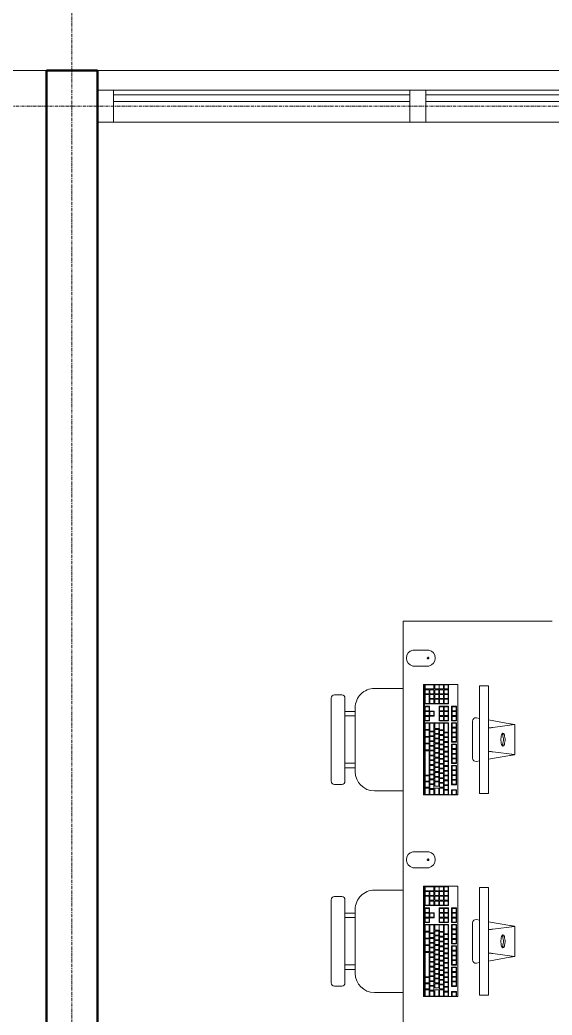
# Model space of a CAD drawing. Header units: inches. Extents: x -1714 to 6424, y -1550 to 970.
# Drawn here: x -1053 to -969.9, y 525.3 to 680.7 of the extents above; entities that cross this region are included whole.
import ezdxf

# ---------------------------------------------------------------- set-up
doc = ezdxf.new("R2010")
doc.units = ezdxf.units.IN
doc.header["$MEASUREMENT"] = 0
doc.linetypes.add('Grid Line 1_2_', pattern=[0.875, 0.5, -0.125, 0.125, -0.125])
for name, color, linetype, lineweight in [('A-FLOR', 192, 'Continuous', 13), ('A-GENM', 13, 'Continuous', 9), ('A-GLAZ-CURT', 52, 'Continuous', 9), ('A-GLAZ-CWMG', 51, 'Continuous', 9), ('A-WALL', 113, 'Continuous', 13), ('I-FURN', 30, 'Continuous', 9), ('S-GRID', 1, 'Continuous', 9)]:
    doc.layers.add(name, color=color, linetype=linetype, lineweight=lineweight)

# ---------------------------------------------------------------- blocks, each defined once
blk = doc.blocks.new('System Panel - Glazed-1359671-L1 - Architectural')
at = {"layer": 'A-GLAZ-CURT', "lineweight": 13}
for p, q in [((25.75, -0.75), (-25.75, -0.75)), ((-25.75, -0.75), (-25.75, -1.75)), ((25.75, -1.75), (25.75, -0.75)), ((-25.75, -1.75), (25.75, -1.75))]:
    blk.add_line(p, q, dxfattribs=at)
blk = doc.blocks.new('System Panel - Glazed-1359675-L1 - Architectural')
at = {"layer": 'A-GLAZ-CURT', "lineweight": 13}
for p, q in [((23.125, -0.75), (-23.125, -0.75)), ((-23.125, -0.75), (-23.125, -1.75)), ((23.125, -1.75), (23.125, -0.75)), ((-23.125, -1.75), (23.125, -1.75))]:
    blk.add_line(p, q, dxfattribs=at)
blk = doc.blocks.new('Rectangular Mullion - 2_5_ x 5_ rectangular-1359661-L1 - Architectural')
at = {"layer": 'A-GLAZ-CWMG'}
for p, q in [((-1038.35, 669.71), (-992.1, 669.71)), ((-992.1, 664.71), (-1038.35, 664.71))]:
    blk.add_line(p, q, dxfattribs=at)
blk = doc.blocks.new('Rectangular Mullion - 2_5_ x 5_ rectangular-1359663-L1 - Architectural')
at = {"layer": 'A-GLAZ-CWMG'}
for p, q in [((-665.6, 669.71), (-614.1, 669.71)), ((-665.6, 664.71), (-614.1, 664.71))]:
    blk.add_line(p, q, dxfattribs=at)
blk = doc.blocks.new('Rectangular Mullion - 2_5_ x 5_ rectangular-1359657-L1 - Architectural')
at = {"layer": 'A-GLAZ-CWMG', "lineweight": 20}
for p, q in [((-1.25, 2.5), (1.25, 2.5)), ((-1.25, -2.5), (-1.25, 2.5)), ((1.25, 2.5), (1.25, -2.5)), ((1.25, -2.5), (-1.25, -2.5))]:
    blk.add_line(p, q, dxfattribs=at)
blk = doc.blocks.new('Rectangular Mullion - 2_5_ x 5_ rectangular-1359683-L1 - Architectural')
at = {"layer": 'A-GLAZ-CWMG', "lineweight": 20}
for p, q in [((-2.5, 2.5), (0, 2.5)), ((-2.5, -2.5), (-2.5, 2.5)), ((0, 2.5), (0, -2.5)), ((0, -2.5), (-2.5, -2.5))]:
    blk.add_line(p, q, dxfattribs=at)
blk = doc.blocks.new('Dynamic_Computer_Desk_with_Chairs_8535 - 6-1470367-L1 - Architectural')
at = {"layer": 'A-GENM'}
for p, q in [((-126, -23.5), (-126, -21)), ((-123.5, -21), (-123.5, -23.5)), ((-94.5, -23.5), (-94.5, -21)), ((-92, -21), (-92, -23.5))]:
    blk.add_line(p, q, dxfattribs=at)
for centre, start, end in [((-124.75, -21.28), 12.6804, 167.3196), ((-93.25, -21.28), 12.6804, 167.3196), ((-124.75, -23.22), 192.6804, 347.3196), ((-93.25, -23.22), 192.6804, 347.3196)]:
    blk.add_arc(centre, 1.28, start, end, dxfattribs=at)
at = {"layer": 'I-FURN'}
for p, q in [((-130.5, -25), (-130.5, -1.75)), ((-114.4, -7.91), (-114.35, -7.64)), ((-114.35, -7.64), (-114.34, -7.64)), ((-109.66, -7.59), (-114.34, -7.59)), ((-114.34, -7.63), (-113.91, -11)), ((-110.09, -11), (-109.66, -7.63)), ((-109.66, -7.64), (-109.65, -7.64)), ((-109.65, -7.64), (-109.6, -7.91)), ((-82.9, -7.91), (-82.85, -7.64)), ((-82.85, -7.64), (-82.84, -7.64)), ((-78.16, -7.59), (-82.84, -7.59)), ((-82.84, -7.63), (-82.41, -11)), ((-78.59, -11), (-78.16, -7.63)), ((-78.16, -7.64), (-78.15, -7.64)), ((-78.15, -7.64), (-78.1, -7.91)), ((-114.47, -8.34), (-115.07, -11.7)), ((-114.41, -7.97), (-114.4, -7.91)), ((-114.3, -7.91), (-114.4, -7.91)), ((-109.6, -7.91), (-109.7, -7.91)), ((-109.6, -7.91), (-109.59, -7.97)), ((-108.93, -11.7), (-109.53, -8.34)), ((-82.97, -8.34), (-83.57, -11.7)), ((-82.91, -7.97), (-82.9, -7.91)), ((-82.8, -7.91), (-82.9, -7.91)), ((-78.1, -7.91), (-78.2, -7.91)), ((-78.1, -7.91), (-78.09, -7.97)), ((-77.43, -11.7), (-78.03, -8.34)), ((-120.4, -11.7), (-120.4, -13.1)), ((-119.65, -11.7), (-120.4, -11.7)), ((-119.65, -11.7), (-104.35, -11.7)), ((-103.6, -11.7), (-104.35, -11.7)), ((-103.6, -13.1), (-103.6, -11.7)), ((-88.9, -11.7), (-88.9, -13.1)), ((-88.15, -11.7), (-88.9, -11.7)), ((-88.15, -11.7), (-72.85, -11.7)), ((-72.1, -11.7), (-72.85, -11.7)), ((-72.1, -13.1), (-72.1, -11.7)), ((-120.4, -13.1), (-119.65, -13.1)), ((-104.35, -13.1), (-119.65, -13.1)), ((-115.31, -13.1), (-115.4, -13.58)), ((-108.6, -13.58), (-108.69, -13.1)), ((-104.35, -13.1), (-103.6, -13.1)), ((-88.9, -13.1), (-88.15, -13.1)), ((-72.85, -13.1), (-88.15, -13.1)), ((-83.81, -13.1), (-83.9, -13.58)), ((-77.1, -13.58), (-77.19, -13.1)), ((-72.85, -13.1), (-72.1, -13.1)), ((-114.9, -14.17), (-109.1, -14.17)), ((-83.4, -14.17), (-77.6, -14.17)), ((-120.62, -16.59), (-120.62, -16.49)), ((-103.38, -16.49), (-120.62, -16.49)), ((-120.62, -16.59), (-120.62, -16.73)), ((-120.62, -17.91), (-120.62, -16.73)), ((-117.22, -16.69), (-117.22, -16.73)), ((-117.22, -16.69), (-114.93, -16.69)), ((-117.22, -17.44), (-117.22, -16.73)), ((-117.14, -17.37), (-117.14, -16.74)), ((-117.14, -16.74), (-116.51, -16.74)), ((-116.51, -16.74), (-116.51, -17.37)), ((-116.39, -17.37), (-116.39, -16.74)), ((-116.39, -16.74), (-115.76, -16.74)), ((-115.76, -16.74), (-115.76, -17.37)), ((-115.64, -17.37), (-115.64, -16.74)), ((-115.64, -16.74), (-115.01, -16.74)), ((-115.01, -16.74), (-115.01, -17.37)), ((-114.93, -16.73), (-114.93, -16.69)), ((-114.93, -16.73), (-114.93, -17.44)), ((-114.64, -16.69), (-114.64, -16.73)), ((-114.64, -16.69), (-111.61, -16.69)), ((-114.64, -17.44), (-114.64, -16.73)), ((-114.56, -17.37), (-114.56, -16.74)), ((-114.56, -16.74), (-113.93, -16.74)), ((-113.93, -16.74), (-113.93, -17.37)), ((-113.81, -17.37), (-113.81, -16.74)), ((-113.81, -16.74), (-113.18, -16.74)), ((-113.18, -16.74), (-113.18, -17.37)), ((-113.06, -17.37), (-113.06, -16.74)), ((-113.06, -16.74), (-112.43, -16.74)), ((-112.43, -16.74), (-112.43, -17.37)), ((-112.31, -17.37), (-112.31, -16.74)), ((-112.31, -16.74), (-111.69, -16.74)), ((-111.69, -16.74), (-111.69, -17.37)), ((-111.61, -16.73), (-111.61, -16.69)), ((-111.61, -16.73), (-111.61, -17.44)), ((-111.31, -16.69), (-111.31, -16.73)), ((-111.31, -16.69), (-108.28, -16.69)), ((-111.31, -17.44), (-111.31, -16.73)), ((-111.23, -17.37), (-111.23, -16.74)), ((-111.23, -16.74), (-110.6, -16.74)), ((-110.6, -16.74), (-110.6, -17.37)), ((-110.48, -17.37), (-110.48, -16.74)), ((-110.48, -16.74), (-109.85, -16.74)), ((-109.85, -16.74), (-109.85, -17.37)), ((-109.74, -17.37), (-109.74, -16.74)), ((-109.74, -16.74), (-109.11, -16.74)), ((-109.11, -16.74), (-109.11, -17.37)), ((-108.99, -17.37), (-108.99, -16.74)), ((-108.99, -16.74), (-108.36, -16.74)), ((-108.36, -16.74), (-108.36, -17.37)), ((-108.28, -16.73), (-108.28, -16.69)), ((-108.28, -16.73), (-108.28, -17.44)), ((-107.98, -16.69), (-107.98, -16.73)), ((-107.98, -16.69), (-104.95, -16.69)), ((-107.98, -17.44), (-107.98, -16.73)), ((-107.91, -17.37), (-107.91, -16.74)), ((-107.91, -16.74), (-107.28, -16.74)), ((-107.28, -16.74), (-107.28, -17.37)), ((-107.16, -17.37), (-107.16, -16.74)), ((-107.16, -16.74), (-106.53, -16.74)), ((-106.53, -16.74), (-106.53, -17.37)), ((-106.41, -17.37), (-106.41, -16.74)), ((-106.41, -16.74), (-105.78, -16.74)), ((-105.78, -16.74), (-105.78, -17.37)), ((-105.66, -17.37), (-105.66, -16.74)), ((-105.66, -16.74), (-105.03, -16.74)), ((-105.03, -16.74), (-105.03, -17.37)), ((-104.95, -16.73), (-104.95, -16.69)), ((-104.95, -16.73), (-104.95, -17.44)), ((-104.17, -16.69), (-104.17, -16.73)), ((-104.17, -16.69), (-103.38, -16.69)), ((-104.17, -17.44), (-104.17, -16.73)), ((-104.09, -17.37), (-104.09, -16.74)), ((-104.09, -16.74), (-103.46, -16.74)), ((-103.46, -16.74), (-103.46, -17.37)), ((-103.38, -16.49), (-103.38, -16.59)), ((-103.38, -16.69), (-103.38, -16.59)), ((-103.38, -16.69), (-103.38, -17.44)), ((-89.12, -16.59), (-89.12, -16.49)), ((-71.88, -16.49), (-89.12, -16.49)), ((-89.12, -16.59), (-89.12, -16.73)), ((-89.12, -17.91), (-89.12, -16.73)), ((-85.72, -16.69), (-85.72, -16.73)), ((-85.72, -16.69), (-83.43, -16.69)), ((-85.72, -17.44), (-85.72, -16.73)), ((-85.64, -17.37), (-85.64, -16.74)), ((-85.64, -16.74), (-85.01, -16.74)), ((-85.01, -16.74), (-85.01, -17.37)), ((-84.89, -17.37), (-84.89, -16.74)), ((-84.89, -16.74), (-84.26, -16.74)), ((-84.26, -16.74), (-84.26, -17.37)), ((-84.14, -17.37), (-84.14, -16.74)), ((-84.14, -16.74), (-83.51, -16.74)), ((-83.51, -16.74), (-83.51, -17.37)), ((-83.43, -16.73), (-83.43, -16.69)), ((-83.43, -16.73), (-83.43, -17.44)), ((-83.14, -16.69), (-83.14, -16.73)), ((-83.14, -16.69), (-80.11, -16.69)), ((-83.14, -17.44), (-83.14, -16.73)), ((-83.06, -17.37), (-83.06, -16.74)), ((-83.06, -16.74), (-82.43, -16.74)), ((-82.43, -16.74), (-82.43, -17.37)), ((-82.31, -17.37), (-82.31, -16.74)), ((-82.31, -16.74), (-81.68, -16.74)), ((-81.68, -16.74), (-81.68, -17.37)), ((-81.56, -17.37), (-81.56, -16.74)), ((-81.56, -16.74), (-80.93, -16.74)), ((-80.93, -16.74), (-80.93, -17.37)), ((-80.81, -17.37), (-80.81, -16.74)), ((-80.81, -16.74), (-80.19, -16.74)), ((-80.19, -16.74), (-80.19, -17.37)), ((-80.11, -16.73), (-80.11, -16.69)), ((-80.11, -16.73), (-80.11, -17.44)), ((-79.81, -16.69), (-79.81, -16.73)), ((-79.81, -16.69), (-76.78, -16.69)), ((-79.81, -17.44), (-79.81, -16.73)), ((-79.73, -17.37), (-79.73, -16.74)), ((-79.73, -16.74), (-79.1, -16.74)), ((-79.1, -16.74), (-79.1, -17.37)), ((-78.98, -17.37), (-78.98, -16.74)), ((-78.98, -16.74), (-78.35, -16.74)), ((-78.35, -16.74), (-78.35, -17.37)), ((-78.24, -17.37), (-78.24, -16.74)), ((-78.24, -16.74), (-77.61, -16.74)), ((-77.61, -16.74), (-77.61, -17.37)), ((-77.49, -17.37), (-77.49, -16.74)), ((-77.49, -16.74), (-76.86, -16.74)), ((-76.86, -16.74), (-76.86, -17.37)), ((-76.78, -16.73), (-76.78, -16.69)), ((-76.78, -16.73), (-76.78, -17.44)), ((-76.48, -16.69), (-76.48, -16.73)), ((-76.48, -16.69), (-73.45, -16.69)), ((-76.48, -17.44), (-76.48, -16.73)), ((-76.41, -17.37), (-76.41, -16.74)), ((-76.41, -16.74), (-75.78, -16.74)), ((-75.78, -16.74), (-75.78, -17.37)), ((-75.66, -17.37), (-75.66, -16.74)), ((-75.66, -16.74), (-75.03, -16.74)), ((-75.03, -16.74), (-75.03, -17.37)), ((-74.91, -17.37), (-74.91, -16.74)), ((-74.91, -16.74), (-74.28, -16.74)), ((-74.28, -16.74), (-74.28, -17.37)), ((-74.16, -17.37), (-74.16, -16.74)), ((-74.16, -16.74), (-73.53, -16.74)), ((-73.53, -16.74), (-73.53, -17.37)), ((-73.45, -16.73), (-73.45, -16.69)), ((-73.45, -16.73), (-73.45, -17.44)), ((-72.67, -16.69), (-72.67, -16.73)), ((-72.67, -16.69), (-71.88, -16.69)), ((-72.67, -17.44), (-72.67, -16.73)), ((-72.59, -17.37), (-72.59, -16.74)), ((-72.59, -16.74), (-71.96, -16.74)), ((-71.96, -16.74), (-71.96, -17.37)), ((-71.88, -16.49), (-71.88, -16.59)), ((-71.88, -16.69), (-71.88, -16.59)), ((-71.88, -16.69), (-71.88, -17.44)), ((-120.62, -21.65), (-120.62, -17.91)), ((-120.62, -17.91), (-117.59, -17.91)), ((-120.54, -18.6), (-120.54, -17.96)), ((-120.54, -17.96), (-119.91, -17.96)), ((-119.91, -18.6), (-120.54, -18.6)), ((-119.91, -17.96), (-119.91, -18.6)), ((-119.8, -18.6), (-119.8, -17.96)), ((-119.8, -17.96), (-119.17, -17.96)), ((-119.17, -18.6), (-119.8, -18.6)), ((-119.17, -17.96), (-119.17, -18.6)), ((-119.05, -18.6), (-119.05, -17.96)), ((-119.05, -17.96), (-118.42, -17.96)), ((-118.42, -18.6), (-119.05, -18.6)), ((-118.42, -17.96), (-118.42, -18.6)), ((-118.3, -18.6), (-118.3, -17.96)), ((-118.3, -17.96), (-117.67, -17.96)), ((-117.67, -18.6), (-118.3, -18.6)), ((-117.67, -17.96), (-117.67, -18.6)), ((-117.59, -17.91), (-117.59, -21.63)), ((-114.93, -17.44), (-117.22, -17.44)), ((-117.22, -19.41), (-117.22, -17.91)), ((-117.22, -17.91), (-114.93, -17.91)), ((-116.51, -17.37), (-117.14, -17.37)), ((-117.14, -18.6), (-117.14, -17.96)), ((-117.14, -17.96), (-116.51, -17.96)), ((-116.51, -18.6), (-117.14, -18.6)), ((-116.51, -17.96), (-116.51, -18.6)), ((-115.76, -17.37), (-116.39, -17.37)), ((-116.39, -18.6), (-116.39, -17.96)), ((-116.39, -17.96), (-115.76, -17.96)), ((-115.76, -18.6), (-116.39, -18.6)), ((-115.76, -17.96), (-115.76, -18.6)), ((-115.01, -17.37), (-115.64, -17.37)), ((-115.64, -18.6), (-115.64, -17.96)), ((-115.64, -17.96), (-115.01, -17.96)), ((-115.01, -18.6), (-115.64, -18.6)), ((-115.01, -17.96), (-115.01, -18.6)), ((-114.93, -17.91), (-114.93, -19.41)), ((-111.61, -17.44), (-114.64, -17.44)), ((-114.64, -21.63), (-114.64, -17.91)), ((-114.64, -17.91), (-103.38, -17.91)), ((-113.93, -17.37), (-114.56, -17.37)), ((-114.56, -18.6), (-114.56, -17.96)), ((-114.56, -17.96), (-113.18, -17.96)), ((-113.18, -18.6), (-114.56, -18.6)), ((-113.18, -17.37), (-113.81, -17.37)), ((-113.18, -17.96), (-113.18, -18.6)), ((-112.43, -17.37), (-113.06, -17.37)), ((-113.06, -18.59), (-113.06, -17.96)), ((-113.06, -17.96), (-112.43, -17.96)), ((-112.43, -18.59), (-113.06, -18.59)), ((-112.43, -17.96), (-112.43, -18.59)), ((-111.69, -17.37), (-112.31, -17.37)), ((-112.31, -18.59), (-112.31, -17.96)), ((-112.31, -17.96), (-111.69, -17.96)), ((-111.69, -18.59), (-112.31, -18.59)), ((-111.69, -17.96), (-111.69, -18.59)), ((-111.57, -18.59), (-111.57, -17.96)), ((-111.57, -17.96), (-110.94, -17.96)), ((-110.94, -18.59), (-111.57, -18.59)), ((-108.28, -17.44), (-111.31, -17.44)), ((-110.6, -17.37), (-111.23, -17.37)), ((-110.94, -17.96), (-110.94, -18.59)), ((-110.82, -18.59), (-110.82, -17.96)), ((-110.82, -17.96), (-110.19, -17.96)), ((-110.19, -18.59), (-110.82, -18.59)), ((-109.85, -17.37), (-110.48, -17.37)), ((-110.19, -17.96), (-110.19, -18.59)), ((-110.07, -18.59), (-110.07, -17.96)), ((-110.07, -17.96), (-109.44, -17.96)), ((-109.44, -18.59), (-110.07, -18.59)), ((-109.11, -17.37), (-109.74, -17.37)), ((-109.44, -17.96), (-109.44, -18.59)), ((-109.32, -18.59), (-109.32, -17.96)), ((-109.32, -17.96), (-108.69, -17.96)), ((-108.69, -18.59), (-109.32, -18.59)), ((-108.36, -17.37), (-108.99, -17.37)), ((-108.69, -17.96), (-108.69, -18.59)), ((-108.57, -18.59), (-108.57, -17.96)), ((-108.57, -17.96), (-107.94, -17.96)), ((-107.94, -18.59), (-108.57, -18.59)), ((-104.95, -17.44), (-107.98, -17.44)), ((-107.94, -17.96), (-107.94, -18.59)), ((-107.28, -17.37), (-107.91, -17.37)), ((-107.83, -18.59), (-107.83, -17.96)), ((-107.83, -17.96), (-107.2, -17.96)), ((-107.2, -18.59), (-107.83, -18.59)), ((-107.2, -17.96), (-107.2, -18.59)), ((-106.53, -17.37), (-107.16, -17.37)), ((-107.08, -18.59), (-107.08, -17.96)), ((-107.08, -17.96), (-106.45, -17.96)), ((-106.45, -18.59), (-107.08, -18.59)), ((-106.45, -17.96), (-106.45, -18.59)), ((-105.78, -17.37), (-106.41, -17.37)), ((-106.33, -18.59), (-106.33, -17.96)), ((-106.33, -17.96), (-105.7, -17.96)), ((-105.7, -18.59), (-106.33, -18.59)), ((-105.7, -17.96), (-105.7, -18.59)), ((-105.03, -17.37), (-105.66, -17.37)), ((-105.58, -18.59), (-105.58, -17.96)), ((-105.58, -17.96), (-104.95, -17.96)), ((-104.95, -18.59), (-105.58, -18.59)), ((-104.95, -17.96), (-104.95, -18.59)), ((-104.83, -18.59), (-104.83, -17.96)), ((-104.83, -17.96), (-104.2, -17.96)), ((-104.2, -18.59), (-104.83, -18.59)), ((-104.2, -17.96), (-104.2, -18.59)), ((-103.38, -17.44), (-104.17, -17.44)), ((-103.46, -17.37), (-104.09, -17.37)), ((-104.09, -18.59), (-104.09, -17.96)), ((-104.09, -17.96), (-103.46, -17.96)), ((-103.46, -18.59), (-104.09, -18.59)), ((-103.46, -17.96), (-103.46, -18.59)), ((-103.38, -17.44), (-103.38, -17.91)), ((-103.38, -17.91), (-103.38, -21.65)), ((-89.12, -21.65), (-89.12, -17.91)), ((-89.12, -17.91), (-86.09, -17.91)), ((-89.04, -18.6), (-89.04, -17.96)), ((-89.04, -17.96), (-88.41, -17.96)), ((-88.41, -18.6), (-89.04, -18.6)), ((-88.41, -17.96), (-88.41, -18.6)), ((-88.3, -18.6), (-88.3, -17.96)), ((-88.3, -17.96), (-87.67, -17.96)), ((-87.67, -18.6), (-88.3, -18.6)), ((-87.67, -17.96), (-87.67, -18.6)), ((-87.55, -18.6), (-87.55, -17.96)), ((-87.55, -17.96), (-86.92, -17.96)), ((-86.92, -18.6), (-87.55, -18.6)), ((-86.92, -17.96), (-86.92, -18.6)), ((-86.8, -18.6), (-86.8, -17.96)), ((-86.8, -17.96), (-86.17, -17.96)), ((-86.17, -18.6), (-86.8, -18.6)), ((-86.17, -17.96), (-86.17, -18.6)), ((-86.09, -17.91), (-86.09, -21.63)), ((-83.43, -17.44), (-85.72, -17.44)), ((-85.72, -19.41), (-85.72, -17.91)), ((-85.72, -17.91), (-83.43, -17.91)), ((-85.01, -17.37), (-85.64, -17.37)), ((-85.64, -18.6), (-85.64, -17.96)), ((-85.64, -17.96), (-85.01, -17.96)), ((-85.01, -18.6), (-85.64, -18.6)), ((-85.01, -17.96), (-85.01, -18.6)), ((-84.26, -17.37), (-84.89, -17.37)), ((-84.89, -18.6), (-84.89, -17.96)), ((-84.89, -17.96), (-84.26, -17.96)), ((-84.26, -18.6), (-84.89, -18.6)), ((-84.26, -17.96), (-84.26, -18.6)), ((-83.51, -17.37), (-84.14, -17.37)), ((-84.14, -18.6), (-84.14, -17.96)), ((-84.14, -17.96), (-83.51, -17.96)), ((-83.51, -18.6), (-84.14, -18.6)), ((-83.51, -17.96), (-83.51, -18.6)), ((-83.43, -17.91), (-83.43, -19.41)), ((-80.11, -17.44), (-83.14, -17.44)), ((-83.14, -21.63), (-83.14, -17.91)), ((-83.14, -17.91), (-71.88, -17.91)), ((-82.43, -17.37), (-83.06, -17.37)), ((-83.06, -18.6), (-83.06, -17.96)), ((-83.06, -17.96), (-81.68, -17.96)), ((-81.68, -18.6), (-83.06, -18.6)), ((-81.68, -17.37), (-82.31, -17.37)), ((-81.68, -17.96), (-81.68, -18.6)), ((-80.93, -17.37), (-81.56, -17.37)), ((-81.56, -18.59), (-81.56, -17.96)), ((-81.56, -17.96), (-80.93, -17.96)), ((-80.93, -18.59), (-81.56, -18.59)), ((-80.93, -17.96), (-80.93, -18.59)), ((-80.19, -17.37), (-80.81, -17.37)), ((-80.81, -18.59), (-80.81, -17.96)), ((-80.81, -17.96), (-80.19, -17.96)), ((-80.19, -18.59), (-80.81, -18.59)), ((-80.19, -17.96), (-80.19, -18.59)), ((-80.07, -18.59), (-80.07, -17.96)), ((-80.07, -17.96), (-79.44, -17.96)), ((-79.44, -18.59), (-80.07, -18.59)), ((-76.78, -17.44), (-79.81, -17.44)), ((-79.1, -17.37), (-79.73, -17.37)), ((-79.44, -17.96), (-79.44, -18.59)), ((-79.32, -18.59), (-79.32, -17.96)), ((-79.32, -17.96), (-78.69, -17.96)), ((-78.69, -18.59), (-79.32, -18.59)), ((-78.35, -17.37), (-78.98, -17.37)), ((-78.69, -17.96), (-78.69, -18.59)), ((-78.57, -18.59), (-78.57, -17.96)), ((-78.57, -17.96), (-77.94, -17.96)), ((-77.94, -18.59), (-78.57, -18.59)), ((-77.61, -17.37), (-78.24, -17.37)), ((-77.94, -17.96), (-77.94, -18.59)), ((-77.82, -18.59), (-77.82, -17.96)), ((-77.82, -17.96), (-77.19, -17.96)), ((-77.19, -18.59), (-77.82, -18.59)), ((-76.86, -17.37), (-77.49, -17.37)), ((-77.19, -17.96), (-77.19, -18.59)), ((-77.07, -18.59), (-77.07, -17.96)), ((-77.07, -17.96), (-76.44, -17.96)), ((-76.44, -18.59), (-77.07, -18.59)), ((-73.45, -17.44), (-76.48, -17.44)), ((-76.44, -17.96), (-76.44, -18.59)), ((-75.78, -17.37), (-76.41, -17.37)), ((-76.33, -18.59), (-76.33, -17.96)), ((-76.33, -17.96), (-75.7, -17.96)), ((-75.7, -18.59), (-76.33, -18.59)), ((-75.7, -17.96), (-75.7, -18.59)), ((-75.03, -17.37), (-75.66, -17.37)), ((-75.58, -18.59), (-75.58, -17.96)), ((-75.58, -17.96), (-74.95, -17.96)), ((-74.95, -18.59), (-75.58, -18.59)), ((-74.95, -17.96), (-74.95, -18.59)), ((-74.28, -17.37), (-74.91, -17.37)), ((-74.83, -18.59), (-74.83, -17.96)), ((-74.83, -17.96), (-74.2, -17.96)), ((-74.2, -18.59), (-74.83, -18.59)), ((-74.2, -17.96), (-74.2, -18.59)), ((-73.53, -17.37), (-74.16, -17.37)), ((-74.08, -18.59), (-74.08, -17.96)), ((-74.08, -17.96), (-73.45, -17.96)), ((-73.45, -18.59), (-74.08, -18.59)), ((-73.45, -17.96), (-73.45, -18.59)), ((-73.33, -18.59), (-73.33, -17.96)), ((-73.33, -17.96), (-72.7, -17.96)), ((-72.7, -18.59), (-73.33, -18.59)), ((-72.7, -17.96), (-72.7, -18.59)), ((-71.88, -17.44), (-72.67, -17.44)), ((-71.96, -17.37), (-72.59, -17.37)), ((-72.59, -18.59), (-72.59, -17.96)), ((-72.59, -17.96), (-71.96, -17.96)), ((-71.96, -18.59), (-72.59, -18.59)), ((-71.96, -17.96), (-71.96, -18.59)), ((-71.88, -17.44), (-71.88, -17.91)), ((-71.88, -17.91), (-71.88, -21.65)), ((-120.54, -19.38), (-120.54, -18.7)), ((-120.54, -18.7), (-119.91, -18.7)), ((-120.54, -20.09), (-120.54, -19.38)), ((-119.91, -19.38), (-120.54, -19.38)), ((-119.91, -20.09), (-120.54, -20.09)), ((-120.54, -21.58), (-120.54, -20.2)), ((-120.54, -20.2), (-119.91, -20.2)), ((-119.91, -18.7), (-119.91, -19.38)), ((-119.91, -19.38), (-119.91, -20.09)), ((-119.91, -20.2), (-119.91, -21.58)), ((-119.8, -19.34), (-119.8, -18.7)), ((-119.8, -18.7), (-119.17, -18.7)), ((-119.17, -19.34), (-119.8, -19.34)), ((-119.8, -20.09), (-119.8, -19.45)), ((-119.8, -19.45), (-119.17, -19.45)), ((-119.17, -20.09), (-119.8, -20.09)), ((-119.8, -20.84), (-119.8, -20.2)), ((-119.8, -20.2), (-119.17, -20.2)), ((-119.17, -18.7), (-119.17, -19.34)), ((-119.17, -19.45), (-119.17, -20.09)), ((-119.17, -20.2), (-119.17, -20.84)), ((-119.05, -19.34), (-119.05, -18.7)), ((-119.05, -18.7), (-118.42, -18.7)), ((-118.42, -19.34), (-119.05, -19.34)), ((-119.05, -20.09), (-119.05, -19.45)), ((-119.05, -19.45), (-118.42, -19.45)), ((-118.42, -20.09), (-119.05, -20.09)), ((-119.05, -20.84), (-119.05, -20.2)), ((-119.05, -20.2), (-118.42, -20.2)), ((-118.42, -18.7), (-118.42, -19.34)), ((-118.42, -19.45), (-118.42, -20.09)), ((-118.42, -20.2), (-118.42, -20.84)), ((-118.3, -19.34), (-118.3, -18.7)), ((-118.3, -18.7), (-117.67, -18.7)), ((-117.67, -19.34), (-118.3, -19.34)), ((-118.3, -20.09), (-118.3, -19.45)), ((-118.3, -19.45), (-117.67, -19.45)), ((-117.67, -20.09), (-118.3, -20.09)), ((-118.3, -20.84), (-118.3, -20.2)), ((-118.3, -20.2), (-117.67, -20.2)), ((-117.67, -18.7), (-117.67, -19.34)), ((-117.67, -19.45), (-117.67, -20.09)), ((-117.67, -20.2), (-117.67, -20.84)), ((-114.93, -19.41), (-117.22, -19.41)), ((-117.14, -18.7), (-116.51, -18.7)), ((-117.14, -19.33), (-117.14, -18.7)), ((-116.51, -19.33), (-117.14, -19.33)), ((-116.51, -18.7), (-116.51, -19.33)), ((-116.47, -20.9), (-116.47, -20.16)), ((-116.47, -20.16), (-115.68, -20.16)), ((-116.39, -19.33), (-116.39, -18.7)), ((-116.39, -18.7), (-115.76, -18.7)), ((-115.76, -19.33), (-116.39, -19.33)), ((-116.39, -20.83), (-116.39, -20.2)), ((-116.39, -20.2), (-115.76, -20.2)), ((-115.76, -18.7), (-115.76, -19.33)), ((-115.76, -20.2), (-115.76, -20.83)), ((-115.68, -20.16), (-115.68, -20.9)), ((-115.64, -19.33), (-115.64, -18.7)), ((-115.64, -18.7), (-115.01, -18.7)), ((-115.01, -19.33), (-115.64, -19.33)), ((-115.01, -18.7), (-115.01, -19.33)), ((-114.56, -19.38), (-114.56, -18.7)), ((-114.56, -18.7), (-113.54, -18.7)), ((-114.56, -20.08), (-114.56, -19.38)), ((-113.73, -19.38), (-114.56, -19.38)), ((-113.73, -20.08), (-114.56, -20.08)), ((-114.56, -20.83), (-114.56, -20.2)), ((-114.56, -20.2), (-113.34, -20.2)), ((-113.54, -19.33), (-113.73, -19.33)), ((-113.73, -19.33), (-113.73, -19.38)), ((-113.73, -19.38), (-113.73, -20.08)), ((-113.61, -20.08), (-113.61, -19.45)), ((-113.61, -19.45), (-112.98, -19.45)), ((-112.98, -20.08), (-113.61, -20.08)), ((-113.54, -18.7), (-113.54, -19.33)), ((-113.42, -19.33), (-113.42, -18.7)), ((-113.42, -18.7), (-112.79, -18.7)), ((-112.79, -19.33), (-113.42, -19.33)), ((-113.34, -20.2), (-113.34, -20.83)), ((-113.22, -20.83), (-113.22, -20.2)), ((-113.22, -20.2), (-112.59, -20.2)), ((-112.98, -19.45), (-112.98, -20.08)), ((-112.87, -20.08), (-112.87, -19.45)), ((-112.87, -19.45), (-112.24, -19.45)), ((-112.24, -20.08), (-112.87, -20.08)), ((-112.79, -18.7), (-112.79, -19.33)), ((-112.67, -19.33), (-112.67, -18.7)), ((-112.67, -18.7), (-112.04, -18.7)), ((-112.04, -19.33), (-112.67, -19.33)), ((-112.59, -20.2), (-112.59, -20.83)), ((-112.47, -20.83), (-112.47, -20.2)), ((-112.47, -20.2), (-111.84, -20.2)), ((-112.24, -19.45), (-112.24, -20.08)), ((-112.12, -20.08), (-112.12, -19.45)), ((-112.12, -19.45), (-111.49, -19.45)), ((-111.49, -20.08), (-112.12, -20.08)), ((-112.04, -18.7), (-112.04, -19.33)), ((-111.92, -19.33), (-111.92, -18.7)), ((-111.92, -18.7), (-111.29, -18.7)), ((-111.29, -19.33), (-111.92, -19.33)), ((-111.84, -20.2), (-111.84, -20.83)), ((-111.72, -20.83), (-111.72, -20.2)), ((-111.72, -20.2), (-111.09, -20.2)), ((-111.49, -19.45), (-111.49, -20.08)), ((-111.37, -20.08), (-111.37, -19.45)), ((-111.37, -19.45), (-110.74, -19.45)), ((-110.74, -20.08), (-111.37, -20.08)), ((-111.29, -18.7), (-111.29, -19.33)), ((-111.17, -19.33), (-111.17, -18.7)), ((-111.17, -18.7), (-110.54, -18.7)), ((-110.54, -19.33), (-111.17, -19.33)), ((-111.09, -20.2), (-111.09, -20.83)), ((-110.98, -20.83), (-110.98, -20.2)), ((-110.98, -20.2), (-110.35, -20.2)), ((-110.74, -19.45), (-110.74, -20.08)), ((-110.62, -20.08), (-110.62, -19.45)), ((-110.62, -19.45), (-109.99, -19.45)), ((-109.99, -20.08), (-110.62, -20.08)), ((-110.54, -18.7), (-110.54, -19.33)), ((-110.43, -19.33), (-110.43, -18.7)), ((-110.43, -18.7), (-109.8, -18.7)), ((-109.8, -19.33), (-110.43, -19.33)), ((-110.35, -20.2), (-110.35, -20.83)), ((-110.23, -20.83), (-110.23, -20.2)), ((-110.23, -20.2), (-109.6, -20.2)), ((-109.99, -19.45), (-109.99, -20.08)), ((-109.87, -20.08), (-109.87, -19.45)), ((-109.87, -19.45), (-109.24, -19.45)), ((-109.24, -20.08), (-109.87, -20.08)), ((-109.8, -18.7), (-109.8, -19.33)), ((-109.68, -19.33), (-109.68, -18.7)), ((-109.68, -18.7), (-109.05, -18.7)), ((-109.05, -19.33), (-109.68, -19.33)), ((-109.6, -20.2), (-109.6, -20.83)), ((-109.48, -20.83), (-109.48, -20.2)), ((-109.48, -20.2), (-108.85, -20.2)), ((-109.24, -19.45), (-109.24, -20.08)), ((-109.13, -20.08), (-109.13, -19.45)), ((-109.13, -19.45), (-108.5, -19.45)), ((-108.5, -20.08), (-109.13, -20.08)), ((-109.05, -18.7), (-109.05, -19.33)), ((-108.93, -19.33), (-108.93, -18.7)), ((-108.93, -18.7), (-108.3, -18.7)), ((-108.3, -19.33), (-108.93, -19.33)), ((-108.85, -20.2), (-108.85, -20.83)), ((-108.73, -20.83), (-108.73, -20.2)), ((-108.73, -20.2), (-108.1, -20.2)), ((-108.5, -19.45), (-108.5, -20.08)), ((-108.38, -20.08), (-108.38, -19.45)), ((-108.38, -19.45), (-107.75, -19.45)), ((-107.75, -20.08), (-108.38, -20.08)), ((-108.3, -18.7), (-108.3, -19.33)), ((-108.18, -19.33), (-108.18, -18.7)), ((-108.18, -18.7), (-107.55, -18.7)), ((-107.55, -19.33), (-108.18, -19.33)), ((-108.1, -20.2), (-108.1, -20.83)), ((-107.98, -20.83), (-107.98, -20.2)), ((-107.98, -20.2), (-107.35, -20.2)), ((-107.75, -19.45), (-107.75, -20.08)), ((-107.63, -20.08), (-107.63, -19.45)), ((-107.63, -19.45), (-107, -19.45)), ((-107, -20.08), (-107.63, -20.08)), ((-107.55, -18.7), (-107.55, -19.33)), ((-107.43, -19.33), (-107.43, -18.7)), ((-107.43, -18.7), (-106.8, -18.7)), ((-106.8, -19.33), (-107.43, -19.33)), ((-107.35, -20.2), (-107.35, -20.83)), ((-107.24, -20.83), (-107.24, -20.2)), ((-107.24, -20.2), (-106.61, -20.2)), ((-107, -19.45), (-107, -20.08)), ((-106.88, -20.08), (-106.88, -19.45)), ((-106.88, -19.45), (-106.25, -19.45)), ((-106.25, -20.08), (-106.88, -20.08)), ((-106.8, -18.7), (-106.8, -19.33)), ((-106.69, -19.33), (-106.69, -18.7)), ((-106.69, -18.7), (-106.06, -18.7)), ((-106.06, -19.33), (-106.69, -19.33)), ((-106.61, -20.2), (-106.61, -20.83)), ((-106.49, -20.83), (-106.49, -20.2)), ((-106.49, -20.2), (-105.86, -20.2)), ((-106.25, -19.45), (-106.25, -20.08)), ((-106.13, -20.08), (-106.13, -19.45)), ((-106.13, -19.45), (-105.5, -19.45)), ((-105.5, -20.08), (-106.13, -20.08)), ((-106.06, -18.7), (-106.06, -19.33)), ((-105.94, -19.33), (-105.94, -18.7)), ((-105.94, -18.7), (-105.31, -18.7)), ((-105.31, -19.33), (-105.94, -19.33)), ((-105.86, -20.2), (-105.86, -20.83)), ((-105.74, -20.83), (-105.74, -20.2)), ((-105.74, -20.2), (-105.11, -20.2)), ((-105.5, -19.45), (-105.5, -20.08)), ((-105.39, -20.08), (-105.39, -19.45)), ((-105.39, -19.45), (-104.76, -19.45)), ((-104.76, -20.08), (-105.39, -20.08)), ((-105.31, -18.7), (-105.31, -19.33)), ((-105.19, -19.33), (-105.19, -18.7)), ((-105.19, -18.7), (-104.56, -18.7)), ((-104.56, -19.33), (-105.19, -19.33)), ((-105.11, -20.2), (-105.11, -20.83)), ((-104.99, -20.83), (-104.99, -20.2)), ((-104.99, -20.2), (-104.36, -20.2)), ((-104.76, -19.45), (-104.76, -20.08)), ((-104.56, -18.7), (-104.56, -19.33)), ((-104.44, -19.33), (-104.44, -18.7)), ((-104.44, -18.7), (-103.46, -18.7)), ((-103.46, -19.33), (-104.44, -19.33)), ((-104.44, -20.08), (-104.44, -19.45)), ((-104.44, -19.45), (-103.46, -19.45)), ((-103.46, -20.08), (-104.44, -20.08)), ((-104.36, -20.2), (-104.36, -20.83)), ((-104.24, -20.83), (-104.24, -20.2)), ((-104.24, -20.2), (-103.46, -20.2)), ((-103.46, -18.7), (-103.46, -19.33)), ((-103.46, -19.45), (-103.46, -20.08)), ((-103.46, -20.2), (-103.46, -20.83)), ((-89.04, -19.38), (-89.04, -18.7)), ((-89.04, -18.7), (-88.41, -18.7)), ((-89.04, -20.09), (-89.04, -19.38)), ((-88.41, -19.38), (-89.04, -19.38)), ((-88.41, -20.09), (-89.04, -20.09)), ((-89.04, -21.58), (-89.04, -20.2)), ((-89.04, -20.2), (-88.41, -20.2)), ((-88.41, -18.7), (-88.41, -19.38)), ((-88.41, -19.38), (-88.41, -20.09)), ((-88.41, -20.2), (-88.41, -21.58)), ((-88.3, -19.34), (-88.3, -18.7)), ((-88.3, -18.7), (-87.67, -18.7)), ((-87.67, -19.34), (-88.3, -19.34)), ((-88.3, -20.09), (-88.3, -19.45)), ((-88.3, -19.45), (-87.67, -19.45)), ((-87.67, -20.09), (-88.3, -20.09)), ((-88.3, -20.84), (-88.3, -20.2)), ((-88.3, -20.2), (-87.67, -20.2)), ((-87.67, -18.7), (-87.67, -19.34)), ((-87.67, -19.45), (-87.67, -20.09)), ((-87.67, -20.2), (-87.67, -20.84)), ((-87.55, -19.34), (-87.55, -18.7)), ((-87.55, -18.7), (-86.92, -18.7)), ((-86.92, -19.34), (-87.55, -19.34)), ((-87.55, -20.09), (-87.55, -19.45)), ((-87.55, -19.45), (-86.92, -19.45)), ((-86.92, -20.09), (-87.55, -20.09)), ((-87.55, -20.84), (-87.55, -20.2)), ((-87.55, -20.2), (-86.92, -20.2)), ((-86.92, -18.7), (-86.92, -19.34)), ((-86.92, -19.45), (-86.92, -20.09)), ((-86.92, -20.2), (-86.92, -20.84)), ((-86.8, -19.34), (-86.8, -18.7)), ((-86.8, -18.7), (-86.17, -18.7)), ((-86.17, -19.34), (-86.8, -19.34)), ((-86.8, -20.09), (-86.8, -19.45)), ((-86.8, -19.45), (-86.17, -19.45)), ((-86.17, -20.09), (-86.8, -20.09)), ((-86.8, -20.84), (-86.8, -20.2)), ((-86.8, -20.2), (-86.17, -20.2)), ((-86.17, -18.7), (-86.17, -19.34)), ((-86.17, -19.45), (-86.17, -20.09)), ((-86.17, -20.2), (-86.17, -20.84)), ((-83.43, -19.41), (-85.72, -19.41)), ((-85.64, -18.7), (-85.01, -18.7)), ((-85.64, -19.33), (-85.64, -18.7)), ((-85.01, -19.33), (-85.64, -19.33)), ((-85.01, -18.7), (-85.01, -19.33)), ((-84.97, -20.9), (-84.97, -20.16)), ((-84.97, -20.16), (-84.18, -20.16)), ((-84.89, -19.33), (-84.89, -18.7)), ((-84.89, -18.7), (-84.26, -18.7)), ((-84.26, -19.33), (-84.89, -19.33)), ((-84.89, -20.83), (-84.89, -20.2)), ((-84.89, -20.2), (-84.26, -20.2)), ((-84.26, -18.7), (-84.26, -19.33)), ((-84.26, -20.2), (-84.26, -20.83)), ((-84.18, -20.16), (-84.18, -20.9)), ((-84.14, -19.33), (-84.14, -18.7)), ((-84.14, -18.7), (-83.51, -18.7)), ((-83.51, -19.33), (-84.14, -19.33)), ((-83.51, -18.7), (-83.51, -19.33)), ((-83.06, -19.38), (-83.06, -18.7)), ((-83.06, -18.7), (-82.04, -18.7)), ((-83.06, -20.08), (-83.06, -19.38)), ((-82.23, -19.38), (-83.06, -19.38)), ((-82.23, -20.08), (-83.06, -20.08)), ((-83.06, -20.83), (-83.06, -20.2)), ((-83.06, -20.2), (-81.84, -20.2)), ((-82.04, -19.33), (-82.23, -19.33)), ((-82.23, -19.33), (-82.23, -19.38)), ((-82.23, -19.38), (-82.23, -20.08)), ((-82.11, -20.08), (-82.11, -19.45)), ((-82.11, -19.45), (-81.48, -19.45)), ((-81.48, -20.08), (-82.11, -20.08)), ((-82.04, -18.7), (-82.04, -19.33)), ((-81.92, -19.33), (-81.92, -18.7)), ((-81.92, -18.7), (-81.29, -18.7)), ((-81.29, -19.33), (-81.92, -19.33)), ((-81.84, -20.2), (-81.84, -20.83)), ((-81.72, -20.83), (-81.72, -20.2)), ((-81.72, -20.2), (-81.09, -20.2)), ((-81.48, -19.45), (-81.48, -20.08)), ((-81.37, -20.08), (-81.37, -19.45)), ((-81.37, -19.45), (-80.74, -19.45)), ((-80.74, -20.08), (-81.37, -20.08)), ((-81.29, -18.7), (-81.29, -19.33)), ((-81.17, -19.33), (-81.17, -18.7)), ((-81.17, -18.7), (-80.54, -18.7)), ((-80.54, -19.33), (-81.17, -19.33)), ((-81.09, -20.2), (-81.09, -20.83)), ((-80.97, -20.83), (-80.97, -20.2)), ((-80.97, -20.2), (-80.34, -20.2)), ((-80.74, -19.45), (-80.74, -20.08)), ((-80.62, -20.08), (-80.62, -19.45)), ((-80.62, -19.45), (-79.99, -19.45)), ((-79.99, -20.08), (-80.62, -20.08)), ((-80.54, -18.7), (-80.54, -19.33)), ((-80.42, -19.33), (-80.42, -18.7)), ((-80.42, -18.7), (-79.79, -18.7)), ((-79.79, -19.33), (-80.42, -19.33)), ((-80.34, -20.2), (-80.34, -20.83)), ((-80.22, -20.83), (-80.22, -20.2)), ((-80.22, -20.2), (-79.59, -20.2)), ((-79.99, -19.45), (-79.99, -20.08)), ((-79.87, -20.08), (-79.87, -19.45)), ((-79.87, -19.45), (-79.24, -19.45)), ((-79.24, -20.08), (-79.87, -20.08)), ((-79.79, -18.7), (-79.79, -19.33)), ((-79.67, -19.33), (-79.67, -18.7)), ((-79.67, -18.7), (-79.04, -18.7)), ((-79.04, -19.33), (-79.67, -19.33)), ((-79.59, -20.2), (-79.59, -20.83)), ((-79.48, -20.83), (-79.48, -20.2)), ((-79.48, -20.2), (-78.85, -20.2)), ((-79.24, -19.45), (-79.24, -20.08)), ((-79.12, -20.08), (-79.12, -19.45)), ((-79.12, -19.45), (-78.49, -19.45)), ((-78.49, -20.08), (-79.12, -20.08)), ((-79.04, -18.7), (-79.04, -19.33)), ((-78.93, -19.33), (-78.93, -18.7)), ((-78.93, -18.7), (-78.3, -18.7)), ((-78.3, -19.33), (-78.93, -19.33)), ((-78.85, -20.2), (-78.85, -20.83)), ((-78.73, -20.83), (-78.73, -20.2)), ((-78.73, -20.2), (-78.1, -20.2)), ((-78.49, -19.45), (-78.49, -20.08)), ((-78.37, -20.08), (-78.37, -19.45)), ((-78.37, -19.45), (-77.74, -19.45)), ((-77.74, -20.08), (-78.37, -20.08)), ((-78.3, -18.7), (-78.3, -19.33)), ((-78.18, -19.33), (-78.18, -18.7)), ((-78.18, -18.7), (-77.55, -18.7)), ((-77.55, -19.33), (-78.18, -19.33)), ((-78.1, -20.2), (-78.1, -20.83)), ((-77.98, -20.83), (-77.98, -20.2)), ((-77.98, -20.2), (-77.35, -20.2)), ((-77.74, -19.45), (-77.74, -20.08)), ((-77.63, -20.08), (-77.63, -19.45)), ((-77.63, -19.45), (-77, -19.45)), ((-77, -20.08), (-77.63, -20.08)), ((-77.55, -18.7), (-77.55, -19.33)), ((-77.43, -19.33), (-77.43, -18.7)), ((-77.43, -18.7), (-76.8, -18.7)), ((-76.8, -19.33), (-77.43, -19.33)), ((-77.35, -20.2), (-77.35, -20.83)), ((-77.23, -20.83), (-77.23, -20.2)), ((-77.23, -20.2), (-76.6, -20.2)), ((-77, -19.45), (-77, -20.08)), ((-76.88, -20.08), (-76.88, -19.45)), ((-76.88, -19.45), (-76.25, -19.45)), ((-76.25, -20.08), (-76.88, -20.08)), ((-76.8, -18.7), (-76.8, -19.33)), ((-76.68, -19.33), (-76.68, -18.7)), ((-76.68, -18.7), (-76.05, -18.7)), ((-76.05, -19.33), (-76.68, -19.33)), ((-76.6, -20.2), (-76.6, -20.83)), ((-76.48, -20.83), (-76.48, -20.2)), ((-76.48, -20.2), (-75.85, -20.2)), ((-76.25, -19.45), (-76.25, -20.08)), ((-76.13, -20.08), (-76.13, -19.45)), ((-76.13, -19.45), (-75.5, -19.45)), ((-75.5, -20.08), (-76.13, -20.08)), ((-76.05, -18.7), (-76.05, -19.33)), ((-75.93, -19.33), (-75.93, -18.7)), ((-75.93, -18.7), (-75.3, -18.7)), ((-75.3, -19.33), (-75.93, -19.33)), ((-75.85, -20.2), (-75.85, -20.83)), ((-75.74, -20.83), (-75.74, -20.2)), ((-75.74, -20.2), (-75.11, -20.2)), ((-75.5, -19.45), (-75.5, -20.08)), ((-75.38, -20.08), (-75.38, -19.45)), ((-75.38, -19.45), (-74.75, -19.45)), ((-74.75, -20.08), (-75.38, -20.08)), ((-75.3, -18.7), (-75.3, -19.33)), ((-75.19, -19.33), (-75.19, -18.7)), ((-75.19, -18.7), (-74.56, -18.7)), ((-74.56, -19.33), (-75.19, -19.33)), ((-75.11, -20.2), (-75.11, -20.83)), ((-74.99, -20.83), (-74.99, -20.2)), ((-74.99, -20.2), (-74.36, -20.2)), ((-74.75, -19.45), (-74.75, -20.08)), ((-74.63, -20.08), (-74.63, -19.45)), ((-74.63, -19.45), (-74, -19.45)), ((-74, -20.08), (-74.63, -20.08)), ((-74.56, -18.7), (-74.56, -19.33)), ((-74.44, -19.33), (-74.44, -18.7)), ((-74.44, -18.7), (-73.81, -18.7)), ((-73.81, -19.33), (-74.44, -19.33)), ((-74.36, -20.2), (-74.36, -20.83)), ((-74.24, -20.83), (-74.24, -20.2)), ((-74.24, -20.2), (-73.61, -20.2)), ((-74, -19.45), (-74, -20.08)), ((-73.89, -20.08), (-73.89, -19.45)), ((-73.89, -19.45), (-73.26, -19.45)), ((-73.26, -20.08), (-73.89, -20.08)), ((-73.81, -18.7), (-73.81, -19.33)), ((-73.69, -19.33), (-73.69, -18.7)), ((-73.69, -18.7), (-73.06, -18.7)), ((-73.06, -19.33), (-73.69, -19.33)), ((-73.61, -20.2), (-73.61, -20.83)), ((-73.49, -20.83), (-73.49, -20.2)), ((-73.49, -20.2), (-72.86, -20.2)), ((-73.26, -19.45), (-73.26, -20.08)), ((-73.06, -18.7), (-73.06, -19.33)), ((-72.94, -19.33), (-72.94, -18.7)), ((-72.94, -18.7), (-71.96, -18.7)), ((-71.96, -19.33), (-72.94, -19.33)), ((-72.94, -20.08), (-72.94, -19.45)), ((-72.94, -19.45), (-71.96, -19.45)), ((-71.96, -20.08), (-72.94, -20.08)), ((-72.86, -20.2), (-72.86, -20.83)), ((-72.74, -20.83), (-72.74, -20.2)), ((-72.74, -20.2), (-71.96, -20.2)), ((-71.96, -18.7), (-71.96, -19.33)), ((-71.96, -19.45), (-71.96, -20.08)), ((-71.96, -20.2), (-71.96, -20.83)), ((-120.62, -21.65), (-120.62, -21.7)), ((-117.59, -21.65), (-120.62, -21.65)), ((-120.62, -21.7), (-120.62, -21.84)), ((-103.38, -21.7), (-120.62, -21.7)), ((-119.91, -21.58), (-120.54, -21.58)), ((-119.17, -20.84), (-119.8, -20.84)), ((-119.8, -21.58), (-119.8, -20.94)), ((-119.8, -20.94), (-119.17, -20.94)), ((-119.17, -21.58), (-119.8, -21.58)), ((-119.17, -20.94), (-119.17, -21.58)), ((-118.42, -20.84), (-119.05, -20.84)), ((-119.05, -21.58), (-119.05, -20.94)), ((-119.05, -20.94), (-117.67, -20.94)), ((-117.67, -21.58), (-119.05, -21.58)), ((-117.67, -20.84), (-118.3, -20.84)), ((-117.67, -20.94), (-117.67, -21.58)), ((-117.59, -21.65), (-117.59, -21.63)), ((-117.22, -21.63), (-117.22, -20.9)), ((-117.22, -20.9), (-116.47, -20.9)), ((-117.22, -21.63), (-117.22, -21.65)), ((-114.93, -21.65), (-117.22, -21.65)), ((-117.14, -20.94), (-116.51, -20.94)), ((-117.14, -21.57), (-117.14, -20.94)), ((-116.51, -21.57), (-117.14, -21.57)), ((-116.51, -20.94), (-116.51, -21.57)), ((-115.76, -20.83), (-116.39, -20.83)), ((-116.39, -21.57), (-116.39, -20.94)), ((-116.39, -20.94), (-115.76, -20.94)), ((-115.76, -21.57), (-116.39, -21.57)), ((-115.76, -20.94), (-115.76, -21.57)), ((-115.68, -20.9), (-114.93, -20.9)), ((-115.64, -21.57), (-115.64, -20.94)), ((-115.64, -20.94), (-115.01, -20.94)), ((-115.01, -21.57), (-115.64, -21.57)), ((-115.01, -20.94), (-115.01, -21.57)), ((-114.93, -20.9), (-114.93, -21.63)), ((-114.93, -21.65), (-114.93, -21.63)), ((-114.64, -21.63), (-114.64, -21.65)), ((-103.38, -21.65), (-114.64, -21.65)), ((-113.34, -20.83), (-114.56, -20.83)), ((-114.56, -21.57), (-114.56, -20.94)), ((-114.56, -20.94), (-113.57, -20.94)), ((-113.57, -21.57), (-114.56, -21.57)), ((-113.57, -20.94), (-113.57, -21.57)), ((-113.46, -21.57), (-113.46, -20.94)), ((-113.46, -20.94), (-112.51, -20.94)), ((-112.51, -21.57), (-113.46, -21.57)), ((-112.59, -20.83), (-113.22, -20.83)), ((-112.51, -20.94), (-112.51, -21.57)), ((-111.84, -20.83), (-112.47, -20.83)), ((-112.39, -21.57), (-112.39, -20.94)), ((-112.39, -20.94), (-111.45, -20.94)), ((-111.45, -21.57), (-112.39, -21.57)), ((-111.09, -20.83), (-111.72, -20.83)), ((-111.45, -20.94), (-111.45, -21.57)), ((-111.33, -21.57), (-111.33, -20.94)), ((-111.33, -20.94), (-110.39, -20.94)), ((-110.39, -21.57), (-111.33, -21.57)), ((-110.35, -20.83), (-110.98, -20.83)), ((-110.39, -20.94), (-110.39, -21.57)), ((-110.27, -21.57), (-110.27, -20.94)), ((-110.27, -20.94), (-106.45, -20.94)), ((-106.45, -21.57), (-110.27, -21.57)), ((-109.6, -20.83), (-110.23, -20.83)), ((-108.85, -20.83), (-109.48, -20.83)), ((-108.1, -20.83), (-108.73, -20.83)), ((-107.35, -20.83), (-107.98, -20.83)), ((-106.61, -20.83), (-107.24, -20.83)), ((-105.86, -20.83), (-106.49, -20.83)), ((-106.45, -20.94), (-106.45, -21.57)), ((-106.33, -21.57), (-106.33, -20.94)), ((-106.33, -20.94), (-105.5, -20.94)), ((-105.5, -21.57), (-106.33, -21.57)), ((-105.11, -20.83), (-105.74, -20.83)), ((-105.5, -20.94), (-105.5, -21.57)), ((-105.39, -21.57), (-105.39, -20.94)), ((-105.39, -20.94), (-104.56, -20.94)), ((-104.56, -21.57), (-105.39, -21.57)), ((-104.36, -20.83), (-104.99, -20.83)), ((-104.56, -20.94), (-104.56, -21.57)), ((-104.44, -21.57), (-104.44, -20.94)), ((-104.44, -20.94), (-103.46, -20.94)), ((-103.46, -21.57), (-104.44, -21.57)), ((-103.46, -20.83), (-104.24, -20.83)), ((-103.46, -20.94), (-103.46, -21.57)), ((-103.38, -21.7), (-103.38, -21.65)), ((-103.38, -21.84), (-103.38, -21.7)), ((-89.12, -21.65), (-89.12, -21.7)), ((-86.09, -21.65), (-89.12, -21.65)), ((-89.12, -21.7), (-89.12, -21.84)), ((-71.88, -21.7), (-89.12, -21.7)), ((-88.41, -21.58), (-89.04, -21.58)), ((-87.67, -20.84), (-88.3, -20.84)), ((-88.3, -21.58), (-88.3, -20.94)), ((-88.3, -20.94), (-87.67, -20.94)), ((-87.67, -21.58), (-88.3, -21.58)), ((-87.67, -20.94), (-87.67, -21.58)), ((-86.92, -20.84), (-87.55, -20.84)), ((-87.55, -21.58), (-87.55, -20.94)), ((-87.55, -20.94), (-86.17, -20.94)), ((-86.17, -21.58), (-87.55, -21.58)), ((-86.17, -20.84), (-86.8, -20.84)), ((-86.17, -20.94), (-86.17, -21.58)), ((-86.09, -21.65), (-86.09, -21.63)), ((-85.72, -21.63), (-85.72, -20.9)), ((-85.72, -20.9), (-84.97, -20.9)), ((-85.72, -21.63), (-85.72, -21.65)), ((-83.43, -21.65), (-85.72, -21.65)), ((-85.64, -20.94), (-85.01, -20.94)), ((-85.64, -21.57), (-85.64, -20.94)), ((-85.01, -21.57), (-85.64, -21.57)), ((-85.01, -20.94), (-85.01, -21.57)), ((-84.26, -20.83), (-84.89, -20.83)), ((-84.89, -21.57), (-84.89, -20.94)), ((-84.89, -20.94), (-84.26, -20.94)), ((-84.26, -21.57), (-84.89, -21.57)), ((-84.26, -20.94), (-84.26, -21.57)), ((-84.18, -20.9), (-83.43, -20.9)), ((-84.14, -21.57), (-84.14, -20.94)), ((-84.14, -20.94), (-83.51, -20.94)), ((-83.51, -21.57), (-84.14, -21.57)), ((-83.51, -20.94), (-83.51, -21.57)), ((-83.43, -20.9), (-83.43, -21.63)), ((-83.43, -21.65), (-83.43, -21.63)), ((-83.14, -21.63), (-83.14, -21.65)), ((-71.88, -21.65), (-83.14, -21.65)), ((-81.84, -20.83), (-83.06, -20.83)), ((-83.06, -21.57), (-83.06, -20.94)), ((-83.06, -20.94), (-82.07, -20.94)), ((-82.07, -21.57), (-83.06, -21.57)), ((-82.07, -20.94), (-82.07, -21.57)), ((-81.96, -21.57), (-81.96, -20.94)), ((-81.96, -20.94), (-81.01, -20.94)), ((-81.01, -21.57), (-81.96, -21.57)), ((-81.09, -20.83), (-81.72, -20.83)), ((-81.01, -20.94), (-81.01, -21.57)), ((-80.34, -20.83), (-80.97, -20.83)), ((-80.89, -21.57), (-80.89, -20.94)), ((-80.89, -20.94), (-79.95, -20.94)), ((-79.95, -21.57), (-80.89, -21.57)), ((-79.59, -20.83), (-80.22, -20.83)), ((-79.95, -20.94), (-79.95, -21.57)), ((-79.83, -21.57), (-79.83, -20.94)), ((-79.83, -20.94), (-78.89, -20.94)), ((-78.89, -21.57), (-79.83, -21.57)), ((-78.85, -20.83), (-79.48, -20.83)), ((-78.89, -20.94), (-78.89, -21.57)), ((-78.77, -21.57), (-78.77, -20.94)), ((-78.77, -20.94), (-74.95, -20.94)), ((-74.95, -21.57), (-78.77, -21.57)), ((-78.1, -20.83), (-78.73, -20.83)), ((-77.35, -20.83), (-77.98, -20.83)), ((-76.6, -20.83), (-77.23, -20.83)), ((-75.85, -20.83), (-76.48, -20.83)), ((-75.11, -20.83), (-75.74, -20.83)), ((-74.36, -20.83), (-74.99, -20.83)), ((-74.95, -20.94), (-74.95, -21.57)), ((-74.83, -21.57), (-74.83, -20.94)), ((-74.83, -20.94), (-74, -20.94)), ((-74, -21.57), (-74.83, -21.57)), ((-73.61, -20.83), (-74.24, -20.83)), ((-74, -20.94), (-74, -21.57)), ((-73.89, -21.57), (-73.89, -20.94)), ((-73.89, -20.94), (-73.06, -20.94)), ((-73.06, -21.57), (-73.89, -21.57)), ((-72.86, -20.83), (-73.49, -20.83)), ((-73.06, -20.94), (-73.06, -21.57)), ((-72.94, -21.57), (-72.94, -20.94)), ((-72.94, -20.94), (-71.96, -20.94)), ((-71.96, -21.57), (-72.94, -21.57)), ((-71.96, -20.83), (-72.74, -20.83)), ((-71.96, -20.94), (-71.96, -21.57)), ((-71.88, -21.7), (-71.88, -21.65)), ((-71.88, -21.84), (-71.88, -21.7)), ((-120.62, -21.84), (-103.38, -21.84)), ((-89.12, -21.84), (-71.88, -21.84)), ((60, -25), (-130.5, -25))]:
    blk.add_line(p, q, dxfattribs=at)
at = {"layer": 'I-FURN', "flags": 128}
for points in [[(-114.34, -7.59), (-114.34, -7.6), (-114.34, -7.63)], [(-109.66, -7.63), (-109.66, -7.6), (-109.66, -7.59)], [(-82.84, -7.59), (-82.84, -7.6), (-82.84, -7.63)], [(-78.16, -7.63), (-78.16, -7.6), (-78.16, -7.59)], [(-114.4, -7.91), (-114.41, -7.97), (-114.42, -8.05), (-114.44, -8.14), (-114.45, -8.24), (-114.47, -8.34)], [(-113, -9.42), (-112.97, -9.35), (-112.89, -9.27), (-112.75, -9.21), (-112.57, -9.16), (-112.35, -9.12), (-112.12, -9.1), (-111.88, -9.1), (-111.65, -9.12), (-111.43, -9.16), (-111.25, -9.21), (-111.11, -9.27), (-111.03, -9.35), (-111, -9.42)], [(-109.53, -8.34), (-109.55, -8.24), (-109.56, -8.14), (-109.58, -8.05), (-109.59, -7.97), (-109.6, -7.91)], [(-82.9, -7.91), (-82.91, -7.97), (-82.92, -8.05), (-82.94, -8.14), (-82.95, -8.24), (-82.97, -8.34)], [(-81.5, -9.42), (-81.47, -9.35), (-81.39, -9.27), (-81.25, -9.21), (-81.07, -9.16), (-80.85, -9.12), (-80.62, -9.1), (-80.38, -9.1), (-80.15, -9.12), (-79.93, -9.16), (-79.75, -9.21), (-79.61, -9.27), (-79.53, -9.35), (-79.5, -9.42)], [(-78.03, -8.34), (-78.05, -8.24), (-78.06, -8.14), (-78.08, -8.05), (-78.09, -7.97), (-78.1, -7.91)], [(-111, -9.42), (-111.03, -9.5), (-111.11, -9.57), (-111.25, -9.64), (-111.43, -9.69), (-111.65, -9.73), (-111.88, -9.75), (-112.12, -9.75), (-112.35, -9.73), (-112.57, -9.69), (-112.75, -9.64), (-112.89, -9.57), (-112.97, -9.5), (-113, -9.42)], [(-111.11, -9.54), (-111.25, -9.47), (-111.43, -9.42), (-111.65, -9.38), (-111.88, -9.36), (-112.12, -9.36), (-112.35, -9.38), (-112.57, -9.42), (-112.75, -9.47), (-112.89, -9.54)], [(-79.5, -9.42), (-79.53, -9.5), (-79.61, -9.57), (-79.75, -9.64), (-79.93, -9.69), (-80.15, -9.73), (-80.38, -9.75), (-80.62, -9.75), (-80.85, -9.73), (-81.07, -9.69), (-81.25, -9.64), (-81.39, -9.57), (-81.47, -9.5), (-81.5, -9.42)], [(-79.61, -9.54), (-79.75, -9.47), (-79.93, -9.42), (-80.15, -9.38), (-80.38, -9.36), (-80.62, -9.36), (-80.85, -9.38), (-81.07, -9.42), (-81.25, -9.47), (-81.39, -9.54)], [(-113.91, -11), (-113.9, -11.06), (-113.89, -11.15), (-113.87, -11.27), (-113.85, -11.4), (-113.84, -11.55), (-113.82, -11.7)], [(-110.18, -11.7), (-110.16, -11.55), (-110.15, -11.4), (-110.13, -11.27), (-110.11, -11.15), (-110.1, -11.06), (-110.09, -11)], [(-82.41, -11), (-82.4, -11.06), (-82.39, -11.15), (-82.37, -11.27), (-82.35, -11.4), (-82.34, -11.55), (-82.32, -11.7)], [(-78.68, -11.7), (-78.66, -11.55), (-78.65, -11.4), (-78.63, -11.27), (-78.61, -11.15), (-78.6, -11.06), (-78.59, -11)]]:
    blk.add_lwpolyline(points, dxfattribs=at)
at = {"layer": 'I-FURN'}
for centre, radius, start, end in [((-114.9, -13.67), 0.5, 170, 270), ((-109.1, -13.67), 0.5, 270, 10), ((-83.4, -13.67), 0.5, 170, 270), ((-77.6, -13.67), 0.5, 270, 10), ((-124.75, -21.12), 0.124, 0, 180), ((-124.75, -21.12), 0.124, 165, 180), ((-124.75, -21.12), 0.124, 180, 0), ((-124.75, -21.12), 0.124, 180, 195), ((-124.75, -21.12), 0.124, 0, 135), ((-124.75, -21.12), 0.124, 255, 0), ((-93.25, -21.12), 0.124, 0, 180), ((-93.25, -21.12), 0.124, 165, 180), ((-93.25, -21.12), 0.124, 180, 0), ((-93.25, -21.12), 0.124, 180, 195), ((-93.25, -21.12), 0.124, 0, 135), ((-93.25, -21.12), 0.124, 255, 0)]:
    blk.add_arc(centre, radius, start, end, dxfattribs=at)
blk = doc.blocks.new('Chair-Stacking - Chair-Stacking-1470448-L1 - Architectural')
at = {"layer": 'I-FURN'}
for p, q in [((-13.55, 4.97), (-0.55, 4.97)), ((-14.05, 3.31), (-14.05, 4.47)), ((-0.05, 3.31), (-0.05, 4.47)), ((-13.55, 2.81), (-0.55, 2.81)), ((-11.46, 1.21), (-11.46, 2.81)), ((-10.74, 1.21), (-10.74, 2.81)), ((-3.34, 1.21), (-3.34, 2.81)), ((-2.63, 1.21), (-2.63, 2.81)), ((-12.05, 1.21), (-2.05, 1.21)), ((-11.46, 1.21), (-10.74, 1.21)), ((-2.63, 1.21), (-3.34, 1.21)), ((-15.05, -6.29), (-15.05, -1.79)), ((0.95, -6.29), (0.95, -1.79))]:
    blk.add_line(p, q, dxfattribs=at)
for centre, radius, start, end in [((-13.55, 4.47), 0.5, 90, 180), ((-0.55, 4.47), 0.5, 360, 90), ((-13.55, 3.31), 0.5, 180, 270), ((-0.55, 3.31), 0.5, 270, 0), ((-12.05, -1.79), 3, 90, 180), ((-2.05, -1.79), 3, 360, 90)]:
    blk.add_arc(centre, radius, start, end, dxfattribs=at)

msp = doc.modelspace()

# ---------------------------------------------------------------- linework, layer by layer
at = {"layer": 'A-FLOR'}
for p, q in [((-1048.85079, 672.77254), (-1408.85079, 672.77254)), ((-544.85079, 672.77254), (-1040.85079, 672.77254))]:
    msp.add_line(p, q, dxfattribs=at)
at = {"layer": 'A-WALL', "lineweight": 50}
for p, q in [((-1048.85079, 672.77254), (-1048.85079, 303.21004)), ((-1040.85079, 672.77254), (-1048.85079, 672.77254)), ((-1040.85079, 311.21004), (-1040.85079, 672.77254))]:
    msp.add_line(p, q, dxfattribs=at)
at = {"layer": 'S-GRID', "linetype": 'Grid Line 1_2_'}
for p, q in [((-1044.85079, -1043.15403), (-1044.85079, 921.90597)), ((-1714.24651, 667.21004), (1936.33324, 667.21004))]:
    msp.add_line(p, q, dxfattribs=at)

# ---------------------------------------------------------------- block references
at = {"layer": 'A-GLAZ-CURT', "rotation": 180}
for name, p in [('System Panel - Glazed-1359675-L1 - Architectural', (-1015.22579, 667.21004)), ('System Panel - Glazed-1359671-L1 - Architectural', (-963.85079, 667.21004))]:
    msp.add_blockref(name, p, dxfattribs=at)
at = {"layer": 'A-GLAZ-CWMG', "extrusion": (0, 0, -1)}
for name, p in [('Rectangular Mullion - 2_5_ x 5_ rectangular-1359683-L1 - Architectural', (1040.85079, 667.21004)), ('Rectangular Mullion - 2_5_ x 5_ rectangular-1359657-L1 - Architectural', (990.85079, 667.21004))]:
    msp.add_blockref(name, p, dxfattribs=at)
at = {"layer": 'A-GLAZ-CWMG'}
for name, p in [('Rectangular Mullion - 2_5_ x 5_ rectangular-1359661-L1 - Architectural', (0, 0)), ('Rectangular Mullion - 2_5_ x 5_ rectangular-1359663-L1 - Architectural', (-324, 0))]:
    msp.add_blockref(name, p, dxfattribs=at)
at = {"layer": 'I-FURN'}
for name, p, rotation in [('Dynamic_Computer_Desk_with_Chairs_8535 - 6-1470367-L1 - Architectural', (-968.10819, 456.27598), 269.9999999999997), ('Chair-Stacking - Chair-Stacking-1470448-L1 - Architectural', (-999.39684, 575.32516), 89.99999999999993), ('Chair-Stacking - Chair-Stacking-1470448-L1 - Architectural', (-999.39684, 543.82516), 89.99999999999993)]:
    msp.add_blockref(name, p, dxfattribs=dict(at, rotation=rotation))

doc.saveas('drawing.dxf')
